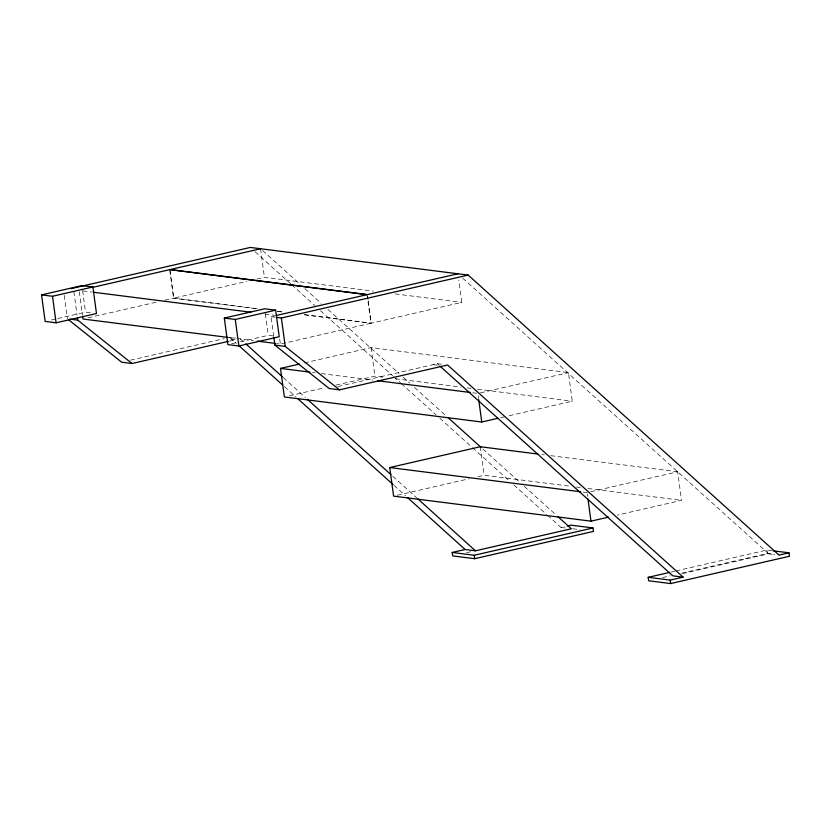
<?xml version="1.0" encoding="UTF-8"?>
<svg xmlns="http://www.w3.org/2000/svg" width="831" height="831" viewBox="0 0 831 831"><rect width="100%" height="100%" fill="white"/><g stroke="black" fill="none" stroke-linecap="round" stroke-linejoin="round"><path stroke-width="0.62" stroke-dasharray="4.16 3.12" d="M51.449 319.977L56.498 318.813M57.755 318.522L85.52 312.144L90.392 312.757M88.034 317.858L155.937 302.245M164.746 300.23L173.544 298.204L256.852 308.768M170.168 270.792L173.866 298.132L246.807 281.366M256.862 279.05L264.414 277.315L373.348 291.141M273.731 336.472L271.051 316.704L274.843 315.832M130.425 360.197L224.277 338.622M226.572 338.092L229.73 337.365L235.474 338.092M229.595 341.084L235.859 339.65L228.972 338.768M231.683 343.743L239.255 341.998M240.512 341.707L268.278 335.329L274.365 336.098M281.636 343.764L370.927 323.238L367.229 295.909M304.593 314.71L371.239 323.166L461.787 302.359L458.764 279.995M304.406 362.908L371.062 347.587L568.435 372.631L572.299 401.207L506.9 416.238M289.406 395.826L324.62 387.734M335.932 385.127L374.926 376.173L385.179 377.471M337.968 386.529L437.293 363.698L443.037 364.425M480.401 392.866L568.435 372.631M500.615 417.681L505.643 416.528M397.374 495.255L469.058 478.781M477.856 476.755L484.141 475.311L570.014 486.208M590.883 491.723L677.66 471.779L681.524 500.355L617.381 515.095M547.546 515.313L561.018 527.446L564.748 526.594M466.575 552.708L471.624 551.545M670.939 572.102L674.73 571.229M675.987 570.939L766.971 550.029L771.864 550.652M662.556 577.576L670.139 575.831M681.513 573.224L767.439 553.477L774.783 554.402M682.885 573.515L768.706 553.799L774.44 554.526M395.14 293.904L461.787 302.359M173.866 298.132L257.174 308.696M277.679 311.303L282.81 311.947M277.357 311.376L282.488 312.02M304.281 314.783L370.927 323.238M82.986 290.923L91.95 292.065M264.975 314.014L273.95 315.146M271.051 316.704L275.643 317.276M229.107 337.552L235.516 338.362M236.804 338.529L253.465 340.637M276.536 343.567L279.091 343.889M433.086 364.664L439.973 365.536M395.431 378.77L460.79 387.059M467.199 387.88L471.042 388.357M477.451 389.178L572.299 401.207M312.549 372.465L315.115 372.797M321.524 373.607L372.787 380.11M472.766 392.793L476.61 393.281M541.802 454.536L544.367 454.869M550.776 455.679L677.66 471.779M576.423 487.018L580.267 487.506M587.964 488.483L681.524 500.355M583.269 492.097L587.112 492.586M572.663 528.755L579.996 529.69M561.018 527.446L565.61 528.038M462.659 278.115L768.706 553.799M437.293 363.698L439.215 365.432M262.544 250.495L300.064 284.295M304.873 288.637L321.233 303.367M327.965 309.444L399.15 373.586M403.004 377.056L409.735 383.122M414.544 387.464L445.323 415.199M482.842 449.01L519.396 481.949M524.216 486.28L555.96 514.888M255.096 251.783L290.694 283.849M291.66 284.721L314.741 305.528M320.517 310.721L392.668 375.747M393.624 376.609L400.365 382.675M401.321 383.548L435.953 414.752M439.807 418.222L471.551 446.829M472.507 447.691L509.071 480.64M513.88 484.972L546.59 514.441M240.066 338.674L244.865 343.006M283.298 377.638L305.403 397.55M392.834 476.34L416.85 497.987M229.73 337.365L236.461 343.421M284.493 386.716L296.023 397.104M394.029 485.418L405.559 495.806M766.971 550.029L767.439 553.477M587.278 493.832L587.61 496.315M478.22 395.93L478.563 398.413M480.276 446.735L484.141 475.311M367.541 295.836L368.05 299.565M368.216 300.801L371.239 323.166M371.062 347.587L374.926 376.173M279.704 339.079L280.379 344.055M260.55 248.739L264.414 277.315M265.369 313.838L268.278 335.329M169.68 269.628L173.544 298.204M82.612 290.653L85.52 312.144M79.309 291.681L82.498 315.292M73.876 291.681L77.044 315.167M64.205 295.317L67.384 318.803"/><path stroke-width="1.25" d="M41.55 294.88L81.937 285.594L92.895 286.986L96.479 313.536L56.103 322.812L45.144 321.42L41.55 294.88L52.509 296.272L92.895 286.986M71.113 288.627L250.287 247.441L468.175 275.082L779.031 555.108L788.983 552.812L789.45 556.261L670.669 583.559L648.658 580.776L648.19 577.327L669.672 572.393M92.802 287.339L260.622 248.76M224.308 318.065L264.684 308.779L275.653 310.171L279.237 336.721L238.861 345.997L227.891 344.605L224.308 318.065L235.266 319.457L275.653 310.171M276.1 315.541L457.923 273.783M276.796 317.421L281.377 318.003L468.175 275.082M68.391 319.603L121.669 362.202L131.994 363.521L228.348 341.375M498.101 418.263L481.751 422.013L284.379 396.979L280.514 368.403L299.378 364.071M273.898 337.708L274.905 345.125L329.211 388.534L339.536 389.843L447.618 365.006L683.124 577.15L670.202 580.111L648.19 577.327M608.583 517.121L590.976 521.162L393.603 496.128L389.739 467.552L480.276 446.735L537.958 454.048M567.241 526.023L570.97 525.161L592.991 527.955L593.459 531.404L474.698 558.702L452.677 555.908L452.209 552.459L465.131 549.488L475.467 550.808L571.344 528.765L557.881 516.622M452.209 552.459L474.231 555.264L592.991 527.955M170.002 269.556L367.375 294.59M169.68 269.628L367.063 294.662M93.238 292.221L250.879 312.227M227.829 337.386L82.996 319.011L82.664 316.528M257.309 341.125L275.248 343.4M274.905 345.125L285.23 346.434L339.536 389.843M69.679 319.094L77.719 320.112L131.994 363.521M280.514 368.403L309.994 372.143M377.918 380.764L470.201 392.461M389.739 467.552L580.703 491.775M773.09 550.808L788.983 552.812M683.124 577.15L672.798 575.841L440.181 366.294M448.21 417.796L480.92 447.275M245.831 343.878L282.343 376.775M307.325 399.285L390.913 474.615M417.816 498.86L475.467 550.808M238.383 345.156L282.571 384.982M297.945 398.838L393.073 484.556M407.481 497.54L465.131 549.488M670.202 580.111L670.669 583.559M587.953 498.797L590.976 521.162M478.729 399.649L481.751 422.013M474.231 555.264L474.698 558.702M281.377 318.003L285.23 346.434M235.266 319.457L238.861 345.997M77.376 317.639L77.719 320.112M52.509 296.272L56.103 322.812"/></g></svg>
